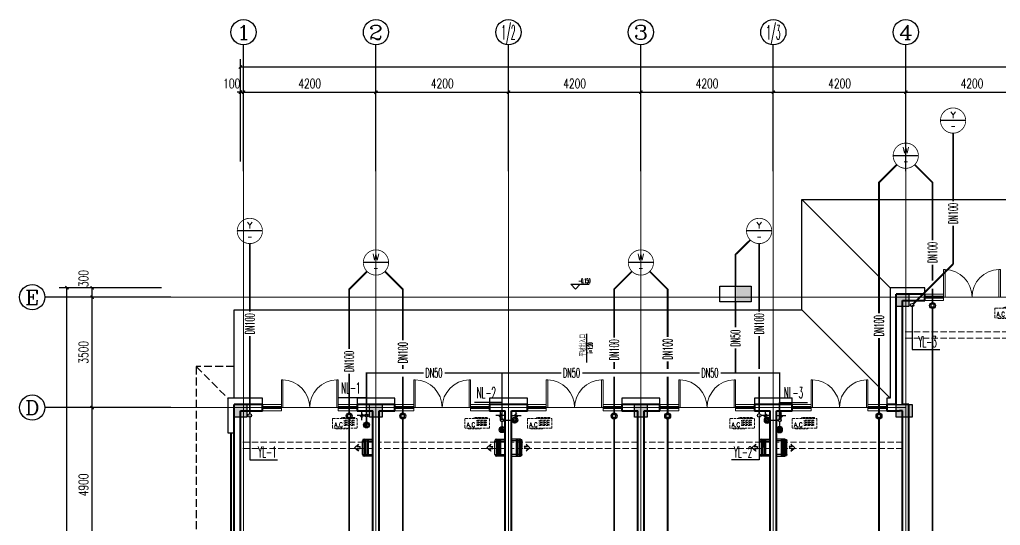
# Model space of a CAD drawing. Extents: x 1382187 to 1725648, y 860327 to 1571294.
# Drawn here: x 1477208 to 1508308, y 1147722 to 1163756 of the extents above; entities that cross this region are included whole.
import ezdxf
from ezdxf.enums import TextEntityAlignment as Align

# ---------------------------------------------------------------- set-up
doc = ezdxf.new("R2010")
doc.units = 0
doc.header["$LTSCALE"] = 1000
doc.header["$MEASUREMENT"] = 0
for name, pattern in [('ACAD_ISO10W100', [18.5, 12, -3, 0.5, -3]), ('DASH', [0.35, 0.25, -0.1]), ('DOTE', [2.42, 2, -0.2, 0.02, -0.2])]:
    doc.linetypes.add(name, pattern=pattern)
for name, color, linetype in [('A-AC', 8, 'Continuous'), ('A-EQPM-MECH', 191, 'Continuous'), ('AXIS', 3, 'Continuous'), ('AXIS_TEXT', 4, 'Continuous'), ('C-AXIS(轴号)', 3, 'Continuous'), ('C-AXIS-T(字)', 7, 'Continuous'), ('DIM_ELEV', 3, 'Continuous'), ('DIM_SYMB', 3, 'Continuous'), ('DIM_凝结', 3, 'Continuous'), ('DIM_雨水', 3, 'Continuous'), ('EQUIP_地漏', 7, 'Continuous'), ('EQUIP_污水', 7, 'Continuous'), ('PIPE-凝结', 150, 'N'), ('PIPE-污水', 2, 'W'), ('PIPE-雨水', 4, 'Y'), ('S-COLU-HATCH', 30, 'Continuous'), ('S-COLU-LINE1', 6, 'Continuous'), ('TEXT_凝结', 7, 'Continuous'), ('TEXT_污水', 7, 'Continuous'), ('TEXT_雨水', 4, 'Continuous'), ('TWT_雨水口', 4, 'Continuous'), ('VPIPE-凝结', 150, 'N'), ('VPIPE-雨水', 4, 'Y'), ('卫生间', 6, 'Continuous'), ('平面线脚', 30, 'Continuous'), ('机电标识类', 1, 'Continuous')]:
    doc.layers.add(name, color=color, linetype=linetype)
for name, color, linetype, lineweight in [('DOTE', 19, 'DOTE', 9), ('WALL', 9, 'Continuous', 40), ('WINDOW', 8, 'Continuous', 15), ('平面-看线', 45, 'Continuous', 15), ('平面-空调预留孔', 8, 'Continuous', 15), ('空调', 8, 'Continuous', 13)]:
    doc.layers.add(name, color=color, linetype=linetype, lineweight=lineweight)
doc.styles.add('_TCH_AXIS', font='COMPLEX', dxfattribs={"bigfont": 'GBCBIG'})
doc.styles.add('_TCH_DIM', font='SIMPLEX.shx', dxfattribs={"width": 0.6, "oblique": 10, "bigfont": 'hztxt.shx'})
doc.styles.add('_TCH_DIM_T3', font='SIMPLEX', dxfattribs={"width": 0.705882, "bigfont": 'GBCBIG'})
doc.styles.add('_TWT_CIRCLE', font='COMPLEX', dxfattribs={"width": 1.1, "height": 3.5, "bigfont": 'HZTXT'})
doc.styles.add('_TWT_PIPEDN', font='SIMPLEX.shx', dxfattribs={"width": 0.6, "oblique": 10, "height": 3, "bigfont": 'HZTXT.shx'})
doc.styles.add('_TWT_SERIAL', font='simplex.shx', dxfattribs={"width": 0.6, "oblique": 10, "height": 3.5, "bigfont": 'aadri.shx'})
doc.styles.add('COMPLEX', font='COMPLEX')
doc.styles.get("Standard").update_dxf_attribs({"font": 'gbenor.shx', "bigfont": 'gbcbig.shx'})
doc.linetypes.add('N', pattern='A,3,-0.2,["N",Standard,S=0.25,R=0,X=-0.1,Y=-0.115],-0.2', length=3.4)
doc.linetypes.add('W', pattern='A,3,-0.2,["W",Standard,S=0.25,R=0,X=-0.1,Y=-0.115],-0.2', length=3.4)
doc.linetypes.add('Y', pattern='A,2,-0.2,["Y",Standard,S=0.4,R=0,X=-0.1,Y=-0.115],-0.35', length=2.55)
doc.dimstyles.new('_TCH_ARCH&&100', dxfattribs={"dimtxt": 297.5, "dimasz": 100, "dimexe": 250, "dimexo": 300, "dimgap": 126.25, "dimtad": 1, "dimdec": 0, "dimzin": 0, "dimdsep": 46, "dimtxsty": '_TCH_DIM_T3', "dimblk": 'ARCHTICK', "dimcen": 0.09, "dimclrt": 7, "dimazin": 2, "dimtfac": 1, "dimtdec": 0, "dimtix": 1, "dimtmove": 2, "dimatfit": 3, "dimfxl": 0, "dimtolj": 1, "dimtzin": 0, "dimarcsym": 0})

# ---------------------------------------------------------------- blocks, each defined once
blk = doc.blocks.new('gsergvr')
at = {"layer": '平面-空调预留孔', "linetype": 'DASH', "ltscale": 0.3}
for p, q in [((34075, 17176), (34075, 17166)), ((34085, 17156), (34438, 17156)), ((34448, 17166), (34448, 17176))]:
    blk.add_line(p, q, dxfattribs=at)
blk.add_lwpolyline([(34729, 17176), (33989, 17176, -0.414214), (33969, 17196), (33969, 17466, -0.414214), (33989, 17486), (34729, 17486, -0.414214), (34749, 17466), (34749, 17196, -0.414214)], format="xyb", close=True, dxfattribs=at)
for points in [[(34679, 17515), (34260, 17515), (34260, 17500), (34679, 17500)], [(34658, 17428), (34343, 17428), (34343, 17399), (34658, 17399)], [(34658, 17362), (34343, 17362), (34343, 17333), (34658, 17333)], [(34658, 17296), (34343, 17296), (34343, 17267), (34658, 17267)]]:
    blk.add_lwpolyline(points, close=True, dxfattribs=at)
for centre, start, end in [((34085, 17166), 180, 270), ((34438, 17166), 270, 0)]:
    blk.add_arc(centre, 10, start, end, dxfattribs=at)
at = {"layer": '平面-空调预留孔', "linetype": 'DASH', "ltscale": 0.3, "style": '_TCH_DIM', "width": 0.705882}
blk.add_text('A.C', height=146.9, dxfattribs=at).set_placement((34028, 17216))
blk = doc.blocks.new('QER5Y5WE3')
for p, q in [((-194, 188), (-1, 388)), ((72, 389), (-156, 153)), ((321, -43), (-61, 326)), ((360, -17), (-29, 359)), ((389, 14), (0, 389)), ((72, 389), (387, 86)), ((236, 408), (404, 419)), ((326, 383), (236, 408)), ((326, 383), (253, 308)), ((372, 340), (299, 264)), ((399, 251), (372, 340)), ((399, 251), (404, 419)), ((194, -188), (-194, 188)), ((292, -73), (-90, 296)), ((387, 86), (159, -151)), ((388, 13), (194, -188)), ((297, 307), (253, 308)), ((299, 264), (297, 307))]:
    blk.add_line(p, q)
for centre, start, end in [((36, 352), 46.0154, 136.0154), ((351, 49), 316.0154, 46.0154)]:
    blk.add_arc(centre, 51.3, start, end)
blk = doc.blocks.new('GSDFD')
at = {"layer": '机电标识类', "color": 250, "linetype": 'DASH', "ltscale": 400}
for p, q in [((14683876, 6457939), (14683876, 6458239)), ((14683726, 6458089), (14684026, 6458089))]:
    blk.add_line(p, q, dxfattribs=at)
at = {"layer": '空调', "color": 1, "linetype": 'DASH'}
blk.add_circle((14683876, 6458089), 50, dxfattribs=at)
blk = doc.blocks.new('12431231')
at = {"layer": 'S-COLU-HATCH'}
h = blk.add_hatch(color=8, dxfattribs=at)
h.dxf.hatch_style = 1
h.paths.add_polyline_path([(-34000, 17600), (-33600, 17600), (-33600, 17200), (-34000, 17200)])
h = blk.add_hatch(color=8, dxfattribs=at)
h.dxf.hatch_style = 1
h.paths.add_polyline_path([(-55000, 14100), (-54600, 14100), (-54600, 13700), (-55000, 13700)])
h = blk.add_hatch(color=8, dxfattribs=at)
h.dxf.hatch_style = 1
h.paths.add_polyline_path([(-50700, 14100), (-50300, 14100), (-50300, 13700), (-50700, 13700)])
h = blk.add_hatch(color=8, dxfattribs=at)
h.dxf.hatch_style = 1
h.paths.add_polyline_path([(-42300, 14100), (-41900, 14100), (-41900, 13700), (-42300, 13700)])
h = blk.add_hatch(color=8, dxfattribs=at)
h.dxf.hatch_style = 1
h.paths.add_polyline_path([(-34000, 14100), (-33500, 14100), (-33500, 13700), (-34000, 13700)])
at = {"layer": 'S-COLU-LINE1', "color": 8}
for points in [[(-34000, 17600), (-33600, 17600), (-33600, 17200), (-34000, 17200)], [(-55000, 14100), (-54600, 14100), (-54600, 13700), (-55000, 13700)], [(-50700, 14100), (-50300, 14100), (-50300, 13700), (-50700, 13700)], [(-42300, 14100), (-41900, 14100), (-41900, 13700), (-42300, 13700)], [(-34000, 14100), (-33500, 14100), (-33500, 13700), (-34000, 13700)]]:
    blk.add_lwpolyline(points, close=True, dxfattribs=at)
blk = doc.blocks.new('_ArchTick')
at = {"color": 0, "linetype": 'ByBlock', "const_width": 0.4}
blk.add_lwpolyline([(-0.5, -0.5), (0.5, 0.5)], dxfattribs=at)
blk = doc.blocks.new('*D75')
at = {"layer": 'AXIS', "color": 0, "lineweight": -2}
for p, q in [((1484208, 1159256), (1484208, 1162506)), ((1484208, 1162256), (1539308, 1162256)), ((1539308, 1159256), (1539308, 1162506))]:
    blk.add_line(p, q, dxfattribs=at)
at = {"layer": 'Defpoints', "color": 0}
for p in [(1539308, 1162256), (1484208, 1158956), (1539308, 1158956)]:
    blk.add_point(p, dxfattribs=at)
at = {"layer": 'AXIS', "color": 0, "lineweight": -2, "xscale": 100, "yscale": 100, "zscale": 100, "rotation": 180}
blk.add_blockref('_ArchTick', (1484208, 1162256), dxfattribs=at)
at = {"layer": 'AXIS', "color": 0, "lineweight": -2, "xscale": 100, "yscale": 100, "zscale": 100}
blk.add_blockref('_ArchTick', (1539308, 1162256), dxfattribs=at)
at = {"layer": 'AXIS', "color": 7, "insert": (1511758, 1162531), "char_height": 297.5, "attachment_point": 5, "style": '_TCH_DIM_T3'}
blk.add_mtext('\\A1;55100', dxfattribs=at)
blk = doc.blocks.new('*D84')
at = {"layer": 'AXIS', "color": 0, "lineweight": -2}
for p, q in [((1505308, 1159256), (1505308, 1161706)), ((1509508, 1159256), (1509508, 1161706)), ((1505308, 1161456), (1509508, 1161456))]:
    blk.add_line(p, q, dxfattribs=at)
at = {"layer": 'Defpoints', "color": 0}
for p in [(1509508, 1161456), (1505308, 1158956), (1509508, 1158956)]:
    blk.add_point(p, dxfattribs=at)
at = {"layer": 'AXIS', "color": 0, "lineweight": -2, "xscale": 100, "yscale": 100, "zscale": 100, "rotation": 180}
blk.add_blockref('_ArchTick', (1505308, 1161456), dxfattribs=at)
at = {"layer": 'AXIS', "color": 0, "lineweight": -2, "xscale": 100, "yscale": 100, "zscale": 100}
blk.add_blockref('_ArchTick', (1509508, 1161456), dxfattribs=at)
at = {"layer": 'AXIS', "color": 7, "insert": (1507408, 1161731), "char_height": 297.5, "attachment_point": 5, "style": '_TCH_DIM_T3'}
blk.add_mtext('\\A1;4200', dxfattribs=at)
blk = doc.blocks.new('*D85')
at = {"layer": 'AXIS', "color": 0, "lineweight": -2}
for p, q in [((1501108, 1159256), (1501108, 1161706)), ((1505308, 1159256), (1505308, 1161706)), ((1501108, 1161456), (1505308, 1161456))]:
    blk.add_line(p, q, dxfattribs=at)
at = {"layer": 'Defpoints', "color": 0}
for p in [(1505308, 1161456), (1501108, 1158956), (1505308, 1158956)]:
    blk.add_point(p, dxfattribs=at)
at = {"layer": 'AXIS', "color": 0, "lineweight": -2, "xscale": 100, "yscale": 100, "zscale": 100, "rotation": 180}
blk.add_blockref('_ArchTick', (1501108, 1161456), dxfattribs=at)
at = {"layer": 'AXIS', "color": 0, "lineweight": -2, "xscale": 100, "yscale": 100, "zscale": 100}
blk.add_blockref('_ArchTick', (1505308, 1161456), dxfattribs=at)
at = {"layer": 'AXIS', "color": 7, "insert": (1503208, 1161731), "char_height": 297.5, "attachment_point": 5, "style": '_TCH_DIM_T3'}
blk.add_mtext('\\A1;4200', dxfattribs=at)
blk = doc.blocks.new('*D86')
at = {"layer": 'AXIS', "color": 0, "lineweight": -2}
for p, q in [((1496908, 1159256), (1496908, 1161706)), ((1501108, 1159256), (1501108, 1161706)), ((1496908, 1161456), (1501108, 1161456))]:
    blk.add_line(p, q, dxfattribs=at)
at = {"layer": 'Defpoints', "color": 0}
for p in [(1501108, 1161456), (1496908, 1158956), (1501108, 1158956)]:
    blk.add_point(p, dxfattribs=at)
at = {"layer": 'AXIS', "color": 0, "lineweight": -2, "xscale": 100, "yscale": 100, "zscale": 100, "rotation": 180}
blk.add_blockref('_ArchTick', (1496908, 1161456), dxfattribs=at)
at = {"layer": 'AXIS', "color": 0, "lineweight": -2, "xscale": 100, "yscale": 100, "zscale": 100}
blk.add_blockref('_ArchTick', (1501108, 1161456), dxfattribs=at)
at = {"layer": 'AXIS', "color": 7, "insert": (1499008, 1161731), "char_height": 297.5, "attachment_point": 5, "style": '_TCH_DIM_T3'}
blk.add_mtext('\\A1;4200', dxfattribs=at)
blk = doc.blocks.new('*D87')
at = {"layer": 'AXIS', "color": 0, "lineweight": -2}
for p, q in [((1492708, 1159256), (1492708, 1161706)), ((1496908, 1159256), (1496908, 1161706)), ((1492708, 1161456), (1496908, 1161456))]:
    blk.add_line(p, q, dxfattribs=at)
at = {"layer": 'Defpoints', "color": 0}
for p in [(1496908, 1161456), (1492708, 1158956), (1496908, 1158956)]:
    blk.add_point(p, dxfattribs=at)
at = {"layer": 'AXIS', "color": 0, "lineweight": -2, "xscale": 100, "yscale": 100, "zscale": 100, "rotation": 180}
blk.add_blockref('_ArchTick', (1492708, 1161456), dxfattribs=at)
at = {"layer": 'AXIS', "color": 0, "lineweight": -2, "xscale": 100, "yscale": 100, "zscale": 100}
blk.add_blockref('_ArchTick', (1496908, 1161456), dxfattribs=at)
at = {"layer": 'AXIS', "color": 7, "insert": (1494808, 1161731), "char_height": 297.5, "attachment_point": 5, "style": '_TCH_DIM_T3'}
blk.add_mtext('\\A1;4200', dxfattribs=at)
blk = doc.blocks.new('*D88')
at = {"layer": 'AXIS', "color": 0, "lineweight": -2}
for p, q in [((1488508, 1159256), (1488508, 1161706)), ((1492708, 1159256), (1492708, 1161706)), ((1488508, 1161456), (1492708, 1161456))]:
    blk.add_line(p, q, dxfattribs=at)
at = {"layer": 'Defpoints', "color": 0}
for p in [(1492708, 1161456), (1488508, 1158956), (1492708, 1158956)]:
    blk.add_point(p, dxfattribs=at)
at = {"layer": 'AXIS', "color": 0, "lineweight": -2, "xscale": 100, "yscale": 100, "zscale": 100, "rotation": 180}
blk.add_blockref('_ArchTick', (1488508, 1161456), dxfattribs=at)
at = {"layer": 'AXIS', "color": 0, "lineweight": -2, "xscale": 100, "yscale": 100, "zscale": 100}
blk.add_blockref('_ArchTick', (1492708, 1161456), dxfattribs=at)
at = {"layer": 'AXIS', "color": 7, "insert": (1490608, 1161731), "char_height": 297.5, "attachment_point": 5, "style": '_TCH_DIM_T3'}
blk.add_mtext('\\A1;4200', dxfattribs=at)
blk = doc.blocks.new('*D89')
at = {"layer": 'AXIS', "color": 0, "lineweight": -2}
for p, q in [((1484308, 1159256), (1484308, 1161706)), ((1488508, 1159256), (1488508, 1161706)), ((1484308, 1161456), (1488508, 1161456))]:
    blk.add_line(p, q, dxfattribs=at)
at = {"layer": 'Defpoints', "color": 0}
for p in [(1488508, 1161456), (1484308, 1158956), (1488508, 1158956)]:
    blk.add_point(p, dxfattribs=at)
at = {"layer": 'AXIS', "color": 0, "lineweight": -2, "xscale": 100, "yscale": 100, "zscale": 100, "rotation": 180}
blk.add_blockref('_ArchTick', (1484308, 1161456), dxfattribs=at)
at = {"layer": 'AXIS', "color": 0, "lineweight": -2, "xscale": 100, "yscale": 100, "zscale": 100}
blk.add_blockref('_ArchTick', (1488508, 1161456), dxfattribs=at)
at = {"layer": 'AXIS', "color": 7, "insert": (1486408, 1161731), "char_height": 297.5, "attachment_point": 5, "style": '_TCH_DIM_T3'}
blk.add_mtext('\\A1;4200', dxfattribs=at)
blk = doc.blocks.new('*D90')
at = {"layer": 'AXIS', "color": 0, "lineweight": -2}
for p, q in [((1484208, 1159256), (1484208, 1161706)), ((1484308, 1159256), (1484308, 1161706)), ((1484208, 1161456), (1484108, 1161456)), ((1484208, 1161456), (1484308, 1161456)), ((1484308, 1161456), (1484408, 1161456))]:
    blk.add_line(p, q, dxfattribs=at)
at = {"layer": 'Defpoints', "color": 0}
for p in [(1484308, 1161456), (1484208, 1158956), (1484308, 1158956)]:
    blk.add_point(p, dxfattribs=at)
at = {"layer": 'AXIS', "color": 0, "lineweight": -2, "xscale": 100, "yscale": 100, "zscale": 100}
blk.add_blockref('_ArchTick', (1484208, 1161456), dxfattribs=at)
at = {"layer": 'AXIS', "color": 0, "lineweight": -2, "xscale": 100, "yscale": 100, "zscale": 100, "rotation": 180}
blk.add_blockref('_ArchTick', (1484308, 1161456), dxfattribs=at)
at = {"layer": 'AXIS', "color": 7, "insert": (1483933, 1161731), "char_height": 297.5, "attachment_point": 5, "style": '_TCH_DIM_T3'}
blk.add_mtext('\\A1;100', dxfattribs=at)
blk = doc.blocks.new('*D91')
at = {"layer": 'AXIS', "color": 0, "lineweight": -2}
for p, q in [((1481708, 1155256), (1478458, 1155256)), ((1478708, 1137456), (1478708, 1155256)), ((1481708, 1137456), (1478458, 1137456))]:
    blk.add_line(p, q, dxfattribs=at)
at = {"layer": 'Defpoints', "color": 0}
for p in [(1478708, 1155256), (1482008, 1155256), (1482008, 1137456)]:
    blk.add_point(p, dxfattribs=at)
at = {"layer": 'AXIS', "color": 0, "lineweight": -2, "xscale": 100, "yscale": 100, "zscale": 100}
for p, rotation in [((1478708, 1155256), 90), ((1478708, 1137456), 270)]:
    blk.add_blockref('_ArchTick', p, dxfattribs=dict(at, rotation=rotation))
at = {"layer": 'AXIS', "color": 7, "insert": (1478433, 1146356), "char_height": 297.5, "attachment_point": 5, "rotation": 90, "style": '_TCH_DIM_T3'}
blk.add_mtext('\\A1;17800', dxfattribs=at)
blk = doc.blocks.new('*D92')
at = {"layer": 'AXIS', "color": 0, "lineweight": -2}
for p, q in [((1481708, 1155256), (1479258, 1155256)), ((1479508, 1154956), (1479508, 1155256)), ((1481708, 1154956), (1479258, 1154956))]:
    blk.add_line(p, q, dxfattribs=at)
at = {"layer": 'Defpoints', "color": 0}
for p in [(1479508, 1155256), (1482008, 1155256), (1482008, 1154956)]:
    blk.add_point(p, dxfattribs=at)
at = {"layer": 'AXIS', "color": 0, "lineweight": -2, "xscale": 100, "yscale": 100, "zscale": 100}
for p, rotation in [((1479508, 1155256), 90), ((1479508, 1154956), 270)]:
    blk.add_blockref('_ArchTick', p, dxfattribs=dict(at, rotation=rotation))
at = {"layer": 'AXIS', "color": 7, "insert": (1479233, 1155545), "char_height": 297.5, "attachment_point": 5, "rotation": 90, "style": '_TCH_DIM_T3'}
blk.add_mtext('\\A1;300', dxfattribs=at)
blk = doc.blocks.new('*D93')
at = {"layer": 'AXIS', "color": 0, "lineweight": -2}
for p, q in [((1481708, 1154956), (1479258, 1154956)), ((1479508, 1151456), (1479508, 1154956)), ((1481708, 1151456), (1479258, 1151456))]:
    blk.add_line(p, q, dxfattribs=at)
at = {"layer": 'Defpoints', "color": 0}
for p in [(1479508, 1154956), (1482008, 1154956), (1482008, 1151456)]:
    blk.add_point(p, dxfattribs=at)
at = {"layer": 'AXIS', "color": 0, "lineweight": -2, "xscale": 100, "yscale": 100, "zscale": 100}
for p, rotation in [((1479508, 1154956), 90), ((1479508, 1151456), 270)]:
    blk.add_blockref('_ArchTick', p, dxfattribs=dict(at, rotation=rotation))
at = {"layer": 'AXIS', "color": 7, "insert": (1479233, 1153206), "char_height": 297.5, "attachment_point": 5, "rotation": 90, "style": '_TCH_DIM_T3'}
blk.add_mtext('\\A1;3500', dxfattribs=at)
blk = doc.blocks.new('*D94')
at = {"layer": 'AXIS', "color": 0, "lineweight": -2}
for p, q in [((1481708, 1151456), (1479258, 1151456)), ((1479508, 1146556), (1479508, 1151456)), ((1481708, 1146556), (1479258, 1146556))]:
    blk.add_line(p, q, dxfattribs=at)
at = {"layer": 'Defpoints', "color": 0}
for p in [(1479508, 1151456), (1482008, 1151456), (1482008, 1146556)]:
    blk.add_point(p, dxfattribs=at)
at = {"layer": 'AXIS', "color": 0, "lineweight": -2, "xscale": 100, "yscale": 100, "zscale": 100}
for p, rotation in [((1479508, 1151456), 90), ((1479508, 1146556), 270)]:
    blk.add_blockref('_ArchTick', p, dxfattribs=dict(at, rotation=rotation))
at = {"layer": 'AXIS', "color": 7, "insert": (1479233, 1149006), "char_height": 297.5, "attachment_point": 5, "rotation": 90, "style": '_TCH_DIM_T3'}
blk.add_mtext('\\A1;4900', dxfattribs=at)
blk = doc.blocks.new('$TwtSys$00000141')
for p, q in [((-94, 8), (-10, 92)), ((-94, 8), (-10, 92)), ((-87, -35), (35, 87)), ((-87, -35), (35, 87)), ((-66, -66), (66, 66)), ((-66, -66), (66, 66)), ((-32, -87), (88, 33)), ((-32, -87), (88, 33)), ((11, -92), (92, -11)), ((11, -92), (92, -11))]:
    blk.add_line(p, q)
blk.add_circle((0, 0), 94)
blk.add_circle((0, 0), 94)
blk = doc.blocks.new('$TwtSys$00000136')
at = {"elevation": 0}
blk.add_lwpolyline([(-51, 45), (51, 45), (51, -49), (-51, -49)], close=True, dxfattribs=at)
blk.add_circle((0, 0, 0), 93.8)
blk = doc.blocks.new('$DorLib2D$00000002')
for p, q in [((-0.5, 0), (-0.5, 0.4875)), ((-0.475, 0.4875), (-0.5, 0.4875)), ((-0.475, 0), (-0.475, 0.4875)), ((0.475, 0), (0.475, 0.4875)), ((0.475, 0.4875), (0.5, 0.4875)), ((0.5, 0), (0.5, 0.4875)), ((-0.5, 0), (-0.475, 0)), ((0.5, 0), (0.475, 0))]:
    blk.add_line(p, q)
at = {"lineweight": 13}
for centre, start, end in [((-0.4875, 0), 0, 88.53072), ((0.4875, 0), 91.46928, 180)]:
    blk.add_arc(centre, 0.4875, start, end, dxfattribs=at)
blk = doc.blocks.new('$WINLIB2D$00000001')
at = {"color": 0}
for points in [[(-0.5, 0.5), (-0.5, -0.5)], [(-0.5, 0.5), (0.5, 0.5)], [(0.5, 0.167), (-0.5, 0.167)], [(0.5, -0.5), (0.5, 0.5)], [(0.5, -0.167), (-0.5, -0.167)], [(-0.5, -0.5), (0.5, -0.5)]]:
    blk.add_lwpolyline(points, dxfattribs=at)
blk = doc.blocks.new('_AXISO')
blk.add_circle((0, 0), 0.5)
at = {"layer": 'AXIS_TEXT', "style": 'COMPLEX', "width": 1.041667}
blk.add_attdef('A', text='', height=0.56, dxfattribs=at).set_placement((-0.25, -0.28), (0.25, -0.28), align=Align.FIT)
blk = doc.blocks.new('$TwtSys$00000424')
for p, q in [((-500, 250), (500, 250)), ((-500, -250), (-500, 250)), ((0, -250), (0, 250)), ((500, 250), (500, -250)), ((500, -250), (-500, -250))]:
    blk.add_line(p, q)
blk.add_solid([(0, 250), (500, 250), (0, -250), (500, -250)])

msp = doc.modelspace()

# ---------------------------------------------------------------- hatches: boundary and pattern name
at = {"layer": 'DIM_SYMB'}
msp.add_hatch(color=8, dxfattribs=at).paths.add_polyline_path([(1495192.6, 1153789.7), (1495192.6, 1153639.7), (1495172.6, 1153639.7)])
at = {"layer": 'PIPE-凝结'}
for points in [[(1488207.9, 1152556.1), (1488185.4, 1152556.1), (1488185.4, 1152578.6)], [(1488207.9, 1152556.1), (1488207.9, 1152578.6), (1488185.4, 1152578.6)], [(1501307.9, 1152556.1), (1501330.4, 1152556.1), (1501330.4, 1152578.6)], [(1501307.9, 1152556.1), (1501307.9, 1152578.6), (1501330.4, 1152578.6)]]:
    msp.add_hatch(color=256, dxfattribs=at).paths.add_polyline_path(points)
at = {"layer": 'PIPE-污水'}
for points in [[(1504458, 1158591.8), (1504438.6, 1158611.2), (1504430.5, 1158603.2)], [(1504458, 1158591.8), (1504430.5, 1158591.8), (1504430.5, 1158603.2)], [(1506157.7, 1158593.1), (1506177.1, 1158612.6), (1506185.2, 1158604.5)], [(1506157.7, 1158593.1), (1506185.2, 1158593.1), (1506185.2, 1158604.5)], [(1487658.2, 1155206.2), (1487638.8, 1155225.7), (1487630.7, 1155217.6)], [(1487658.2, 1155206.2), (1487630.7, 1155206.2), (1487630.7, 1155217.6)], [(1489357.7, 1155207.1), (1489377.1, 1155226.5), (1489385.2, 1155218.4)], [(1489357.7, 1155207.1), (1489385.2, 1155207.1), (1489385.2, 1155218.4)], [(1496058.2, 1155206.2), (1496038.8, 1155225.7), (1496030.7, 1155217.6)], [(1496058.2, 1155206.2), (1496030.7, 1155206.2), (1496030.7, 1155217.6)], [(1497757.7, 1155207.1), (1497777.1, 1155226.5), (1497785.2, 1155218.4)], [(1497757.7, 1155207.1), (1497785.2, 1155207.1), (1497785.2, 1155218.4)]]:
    msp.add_hatch(color=256, dxfattribs=at).paths.add_polyline_path(points)
at = {"layer": 'PIPE-雨水'}
for points in [[(1499907.9, 1156306.1), (1499888.6, 1156325.7), (1499880.4, 1156317.6)], [(1499907.9, 1156306.1), (1499880.4, 1156306.1), (1499880.4, 1156317.6)], [(1506807.9, 1156006.1), (1506827.4, 1155986.7), (1506835.4, 1155994.8)], [(1506807.9, 1156006.1), (1506835.4, 1156006.1), (1506835.4, 1155994.8)]]:
    msp.add_hatch(color=256, dxfattribs=at).paths.add_polyline_path(points)

# ---------------------------------------------------------------- linework, layer by layer
at = {"layer": 'A-EQPM-MECH', "color": 8}
for points in [[(1484007.9, 1151756.1), (1484007.9, 1154556.1), (1502007.9, 1154556.1), (1502007.9, 1158056.1), (1539007.9, 1158056.1), (1539007.9, 1155256.1)], [(1502007.9, 1158056.1), (1504807.9, 1155256.1)], [(1502007.9, 1154556.1), (1504807.9, 1151756.1)]]:
    msp.add_lwpolyline(points, dxfattribs=at)
at = {"layer": 'C-AXIS(轴号)'}
for p, q in [((1484307.9, 1158956.1), (1484307.9, 1162956.1)), ((1488507.9, 1158956.1), (1488507.9, 1162956.1)), ((1492707.9, 1158956.1), (1492707.9, 1162956.1)), ((1496907.9, 1158956.1), (1496907.9, 1162956.1)), ((1501107.9, 1158956.1), (1501107.9, 1162956.1)), ((1505307.9, 1158956.1), (1505307.9, 1162956.1)), ((1482007.9, 1154956.1), (1478007.9, 1154956.1)), ((1482007.9, 1151456.1), (1478007.9, 1151456.1))]:
    msp.add_line(p, q, dxfattribs=at)
at = {"layer": 'DIM_ELEV', "color": 8}
for p, q in [((1494833.9, 1155214.4), (1494683.9, 1155364.4)), ((1494683.9, 1155364.4), (1495268.5, 1155364.4)), ((1494833.9, 1155214.4), (1494983.9, 1155364.4))]:
    msp.add_line(p, q, dxfattribs=at)
at = {"layer": 'DIM_SYMB', "color": 8}
msp.add_lwpolyline([(1495192.6, 1152881.6), (1495192.6, 1153789.7)], dxfattribs=at)
at = {"layer": 'DIM_凝结'}
for p, q in [((1488207.9, 1151766.6), (1487334.2, 1151766.6)), ((1488207.9, 1151206.1), (1488207.9, 1151766.6)), ((1492507.9, 1151616.6), (1491629.9, 1151616.6)), ((1492507.9, 1151056.1), (1492507.9, 1151616.6)), ((1501307.9, 1151056.1), (1501307.9, 1151616.6)), ((1501307.9, 1151616.6), (1502195.9, 1151616.6))]:
    msp.add_line(p, q, dxfattribs=at)
at = {"layer": 'DIM_雨水'}
for p, q in [((1507207.9, 1160556.1), (1506407.9, 1160556.1)), ((1505707.9, 1159442), (1504907.9, 1159442)), ((1484907.9, 1157056.1), (1484107.9, 1157056.1)), ((1501057.9, 1157056.1), (1500257.9, 1157056.1)), ((1488907.9, 1156056.1), (1488107.9, 1156056.1)), ((1497307.9, 1156056.1), (1496507.9, 1156056.1)), ((1505507.9, 1154706.1), (1505507.9, 1153299.3)), ((1505507.9, 1153299.3), (1506383.8, 1153299.3)), ((1484507.9, 1151206.1), (1484507.9, 1149799.3)), ((1500657.9, 1151206.1), (1500657.9, 1149799.3)), ((1484507.9, 1149799.3), (1485383.8, 1149799.3)), ((1500657.9, 1149799.3), (1499785.6, 1149799.3))]:
    msp.add_line(p, q, dxfattribs=at)
at = {"layer": 'DIM_雨水', "const_width": 25}
for points in [[(1507207.9, 1160556.1, 1), (1506407.9, 1160556.1, 1)], [(1505707.9, 1159442, 1), (1504907.9, 1159442, 1)], [(1484907.9, 1157056.1, 1), (1484107.9, 1157056.1, 1)], [(1501057.9, 1157056.1, 1), (1500257.9, 1157056.1, 1)], [(1488907.9, 1156056.1, 1), (1488107.9, 1156056.1, 1)], [(1497307.9, 1156056.1, 1), (1496507.9, 1156056.1, 1)]]:
    msp.add_lwpolyline(points, format="xyb", close=True, dxfattribs=at)
at = {"layer": 'DOTE', "linetype": 'ACAD_ISO10W100', "ltscale": 100}
for p, q in [((1484307.9, 1158956.1), (1484307.9, 1132756.1)), ((1488507.9, 1158956.1), (1488507.9, 1132756.1)), ((1492707.9, 1158956.1), (1492707.9, 1132756.1)), ((1496907.9, 1158956.1), (1496907.9, 1132756.1)), ((1501107.9, 1158956.1), (1501107.9, 1132756.1)), ((1505307.9, 1158956.1), (1505307.9, 1132756.1)), ((1540423.3, 1154956.1), (1482007.9, 1154956.1)), ((1505307.9, 1151456.1), (1482007.9, 1151456.1))]:
    msp.add_line(p, q, dxfattribs=at)
at = {"layer": 'PIPE-凝结', "const_width": 45}
for points in [[(1499907.9, 1154806.1), (1499907.9, 1153997.8)], [(1499907.9, 1153333.9), (1499907.9, 1152556.1)], [(1488208.3, 1151205.6), (1488207.9, 1152556.1)], [(1488207.9, 1152556.1), (1490023.4, 1152556.1)], [(1490687.4, 1152556.1), (1492507.9, 1152556.1)], [(1492507.9, 1151106.1), (1492507.9, 1152556.1)], [(1492507.9, 1152556.1), (1494388, 1152556.1)], [(1495052, 1152556.1), (1498775.8, 1152556.1)], [(1499439.7, 1152556.1), (1499907.9, 1152556.1)], [(1499907.9, 1152556.1), (1501307.9, 1152556.1)], [(1501307.9, 1151106.1), (1501307.9, 1152556.1)], [(1488207.9, 1151156.1), (1488207.9, 1151000.1)], [(1492507.9, 1151006.1), (1492507.9, 1150850.1)], [(1492557.9, 1151056.1), (1492813.9, 1151056.1)], [(1501257.9, 1151056.1), (1501001.9, 1151056.1)], [(1501307.9, 1151006.1), (1501307.9, 1150850.1)]]:
    msp.add_lwpolyline(points, dxfattribs=at)
at = {"layer": 'PIPE-污水', "const_width": 55}
for points in [[(1505025.3, 1159159), (1504458, 1158591.8)], [(1505591.2, 1159159.6), (1506157.7, 1158593.1)], [(1504458.1, 1154439.9), (1504458, 1158591.8)], [(1506157.7, 1156761.9), (1506157.7, 1158593.1)], [(1506157.7, 1155483.3), (1506157.7, 1155988.2)], [(1488225.3, 1155773.2), (1487658.2, 1155206.2)], [(1488791.2, 1155773.8), (1489357.7, 1155207.1)], [(1496625.3, 1155773.2), (1496058.2, 1155206.2)], [(1497191.2, 1155773.8), (1497757.7, 1155207.1)], [(1487658.2, 1153308.7), (1487658.2, 1155206.2)], [(1489357.7, 1153584.7), (1489357.7, 1155207.1)], [(1496058.2, 1153675.1), (1496058.2, 1155206.2)], [(1497757.7, 1153698), (1497757.7, 1155207.1)], [(1506157.7, 1154783.7), (1506157.7, 1155228.3)], [(1506157.7, 1139655.8), (1506157.7, 1154596.2)], [(1504458.1, 1151283.7), (1504458.1, 1153666.2)], [(1496058.2, 1152678.6), (1496058.2, 1152901.4)], [(1497757.7, 1152678.6), (1497757.7, 1152924.3)], [(1489357.7, 1152678.6), (1489357.7, 1152811)], [(1487658.2, 1151283.7), (1487658.2, 1152535)], [(1489357.7, 1151283.7), (1489357.7, 1152433.6)], [(1496058.2, 1151283.7), (1496058.2, 1152433.6)], [(1497757.7, 1151283.7), (1497757.7, 1152433.6)], [(1487658.2, 1139655.8), (1487658.2, 1151096.2)], [(1489357.7, 1139655.8), (1489357.7, 1151096.2)], [(1496058.2, 1139655.8), (1496058.2, 1151096.2)], [(1497757.7, 1139655.8), (1497757.7, 1151096.2)], [(1504458.2, 1139655.8), (1504458.1, 1151096.2)]]:
    msp.add_lwpolyline(points, dxfattribs=at)
at = {"layer": 'PIPE-雨水', "const_width": 55}
for points in [[(1506807.9, 1157999), (1506807.9, 1160156.1)], [(1506807.9, 1156006.1), (1506807.9, 1157225.3)], [(1484507.9, 1154499), (1484507.9, 1156656.1)], [(1500377.5, 1156770.9), (1499907.9, 1156306.1)], [(1500657.9, 1154499), (1500657.9, 1156656.1)], [(1499907.9, 1155306.1), (1499907.9, 1156306.1)], [(1505546.8, 1154745), (1506807.9, 1156006.1)], [(1484507.9, 1151261.1), (1484507.9, 1153725.3)], [(1500657.9, 1152678.6), (1500657.9, 1153725.3)], [(1500657.9, 1151261.1), (1500657.9, 1152433.6)]]:
    msp.add_lwpolyline(points, dxfattribs=at)
at = {"layer": 'VPIPE-凝结'}
for centre in [(1488207.9, 1151206.1), (1492507.9, 1151056.1), (1501307.9, 1151056.1)]:
    msp.add_circle(centre, 50, dxfattribs=at)
at = {"layer": 'VPIPE-雨水'}
for centre in [(1505507.9, 1154706.1), (1484507.9, 1151206.1), (1500657.9, 1151206.1)]:
    msp.add_circle(centre, 55, dxfattribs=at)
at = {"layer": 'WALL', "color": 8}
for p, q in [((1505007.9, 1151556.1), (1505007.9, 1155056.1)), ((1505907.9, 1155056.1), (1505007.9, 1155056.1)), ((1505907.9, 1154856.1), (1505907.9, 1155056.1)), ((1505207.9, 1151556.1), (1505207.9, 1154856.1)), ((1505207.9, 1154856.1), (1505907.9, 1154856.1)), ((1484007.9, 1138456.1), (1484007.9, 1151556.1)), ((1484907.9, 1151556.1), (1484007.9, 1151556.1)), ((1484207.9, 1138656.1), (1484207.9, 1151356.1)), ((1484207.9, 1151356.1), (1484907.9, 1151356.1)), ((1484907.9, 1151356.1), (1484907.9, 1151556.1)), ((1488507.9, 1151556.1), (1487907.9, 1151556.1)), ((1487907.9, 1151556.1), (1487907.9, 1151356.1)), ((1487907.9, 1151356.1), (1488407.9, 1151356.1)), ((1488407.9, 1138656.1), (1488407.9, 1151356.1)), ((1489107.9, 1151556.1), (1488507.9, 1151556.1)), ((1488607.9, 1138656.1), (1488607.9, 1151356.1)), ((1488607.9, 1151356.1), (1489107.9, 1151356.1)), ((1489107.9, 1151356.1), (1489107.9, 1151556.1)), ((1492707.9, 1151556.1), (1492107.9, 1151556.1)), ((1492107.9, 1151556.1), (1492107.9, 1151356.1)), ((1492107.9, 1151356.1), (1492607.9, 1151356.1)), ((1492607.9, 1138656.1), (1492607.9, 1151356.1)), ((1493307.9, 1151556.1), (1492707.9, 1151556.1)), ((1492807.9, 1138656.1), (1492807.9, 1151356.1)), ((1492807.9, 1151356.1), (1493307.9, 1151356.1)), ((1493307.9, 1151356.1), (1493307.9, 1151556.1)), ((1496907.9, 1151556.1), (1496307.9, 1151556.1)), ((1496307.9, 1151556.1), (1496307.9, 1151356.1)), ((1496307.9, 1151356.1), (1496807.9, 1151356.1)), ((1496807.9, 1138656.1), (1496807.9, 1151356.1)), ((1497507.9, 1151556.1), (1496907.9, 1151556.1)), ((1497007.9, 1138656.1), (1497007.9, 1151356.1)), ((1497007.9, 1151356.1), (1497507.9, 1151356.1)), ((1497507.9, 1151356.1), (1497507.9, 1151556.1)), ((1501107.9, 1151556.1), (1500507.9, 1151556.1)), ((1500507.9, 1151556.1), (1500507.9, 1151356.1)), ((1500507.9, 1151356.1), (1501007.9, 1151356.1)), ((1501007.9, 1138656.1), (1501007.9, 1151356.1)), ((1501707.9, 1151556.1), (1501107.9, 1151556.1)), ((1501207.9, 1138656.1), (1501207.9, 1151356.1)), ((1501207.9, 1151356.1), (1501707.9, 1151356.1)), ((1501707.9, 1151356.1), (1501707.9, 1151556.1)), ((1505007.9, 1151556.1), (1504707.9, 1151556.1)), ((1504707.9, 1151556.1), (1504707.9, 1151356.1)), ((1504707.9, 1151356.1), (1505107.9, 1151356.1)), ((1505207.9, 1151356.1), (1505107.9, 1151356.1)), ((1505407.9, 1151556.1), (1505207.9, 1151556.1)), ((1505207.9, 1138656.1), (1505207.9, 1151356.1)), ((1505407.9, 1138656.1), (1505407.9, 1151556.1))]:
    msp.add_line(p, q, dxfattribs=at)
msp.add_lwpolyline([(1483907.9, 1150656.1), (1483907.9, 1138356.1), (1484907.9, 1138356.1), (1484907.9, 1138456.1)], dxfattribs=at)
at = {"layer": '卫生间', "color": 8, "linetype": 'DASH'}
for points in [[(1484007.9, 1152756.1), (1482807.9, 1152756.1), (1482807.9, 1137256.1), (1515007.9, 1137256.1), (1515007.9, 1142656.1), (1521607.9, 1142656.1), (1521607.9, 1136256.1), (1523707.9, 1136256.1)], [(1482807.9, 1152756.1), (1483807.9, 1151756.1)]]:
    msp.add_lwpolyline(points, dxfattribs=at)
at = {"layer": '平面-看线', "color": 8, "linetype": 'DASH', "ltscale": 0.8}
for points in [[(1509407.9, 1153856.6), (1505207.9, 1153856.6)], [(1509407.9, 1153656.6), (1505207.9, 1153656.6)], [(1488407.9, 1150356.6), (1484207.9, 1150356.6)], [(1488407.9, 1150156.6), (1484207.9, 1150156.6)], [(1492607.9, 1150356.6), (1488607.9, 1150356.6)], [(1492607.9, 1150156.6), (1488607.9, 1150156.6)], [(1496807.9, 1150356.6), (1492807.9, 1150356.6)], [(1496807.9, 1150156.6), (1492807.9, 1150156.6)], [(1501007.9, 1150356.6), (1497007.9, 1150356.6)], [(1501007.9, 1150156.6), (1497007.9, 1150156.6)], [(1505207.9, 1150356.6), (1501207.9, 1150356.6)], [(1505207.9, 1150156.6), (1501207.9, 1150156.6)]]:
    msp.add_lwpolyline(points, dxfattribs=at)
at = {"layer": '平面线脚', "color": 8}
for points in [[(1505907.9, 1155056.1), (1505907.9, 1155256.1), (1504807.9, 1155256.1), (1504807.9, 1151756.1), (1504707.9, 1151756.1), (1504707.9, 1151556.1)], [(1484907.9, 1151556.1), (1484907.9, 1151756.1), (1483807.9, 1151756.1), (1483807.9, 1150656.1), (1484007.9, 1150656.1)], [(1489107.9, 1151556.1), (1489107.9, 1151756.1), (1487907.9, 1151756.1), (1487907.9, 1151556.1)], [(1493307.9, 1151556.1), (1493307.9, 1151756.1), (1492107.9, 1151756.1), (1492107.9, 1151556.1)], [(1497507.9, 1151556.1), (1497507.9, 1151756.1), (1496307.9, 1151756.1), (1496307.9, 1151556.1)], [(1501707.9, 1151556.1), (1501707.9, 1151756.1), (1500507.9, 1151756.1), (1500507.9, 1151556.1)]]:
    msp.add_lwpolyline(points, dxfattribs=at)

# ---------------------------------------------------------------- block references
at = {"color": 8, "xscale": -1}
for p in [(16171934.6, -5306883.8), (16176334.6, -5306883.8), (16184734.6, -5306883.8)]:
    msp.add_blockref('GSDFD', p, dxfattribs=at)
at = {"color": 8}
for p in [(-13190918.7, -5306883.8), (-13182518.7, -5306883.8)]:
    msp.add_blockref('GSDFD', p, dxfattribs=at)
at = {"layer": 'A-AC', "color": 8, "linetype": 'ByBlock', "rotation": 133.9846063388433}
for p in [(1488407.9, 1150186.1), (1492607.9, 1150186.1), (1501007.9, 1150186.1)]:
    msp.add_blockref('QER5Y5WE3', p, dxfattribs=at)
at = {"layer": 'A-AC', "color": 8, "linetype": 'ByBlock', "xscale": -1, "rotation": 226.0153936611567}
for p in [(1492807.9, 1150186.1), (1501207.9, 1150186.1)]:
    msp.add_blockref('QER5Y5WE3', p, dxfattribs=at)
at = {"layer": 'C-AXIS(轴号)'}
ref = msp.add_blockref('_AXISO', (1484307.9, 1163356.1), dxfattribs=dict(at, xscale=800, yscale=800, zscale=800))
ref.add_attrib('A', '1', dxfattribs={"layer": 'C-AXIS-T(字)', "height": 452.5, "style": '_TCH_AXIS', "width": 2.333333}).set_placement((1484081.7, 1163129.9), (1484534.2, 1163129.9), align=Align.FIT)
ref = msp.add_blockref('_AXISO', (1488507.9, 1163356.1), dxfattribs=dict(at, xscale=800, yscale=800, zscale=800))
ref.add_attrib('A', '2', dxfattribs={"layer": 'C-AXIS-T(字)', "height": 452.5, "style": '_TCH_AXIS', "width": 1.5}).set_placement((1488281.7, 1163129.9), (1488734.2, 1163129.9), align=Align.FIT)
ref = msp.add_blockref('_AXISO', (1492707.9, 1163356.1), dxfattribs=dict(at, xscale=800, yscale=800, zscale=800))
ref.add_attrib('A', '1/2', dxfattribs={"layer": 'C-AXIS-T(字)', "height": 452.55, "style": '_TCH_AXIS', "width": 0.411765}).set_placement((1492481.7, 1163129.9), (1492934.2, 1163129.9), align=Align.FIT)
ref = msp.add_blockref('_AXISO', (1496907.9, 1163356.1), dxfattribs=dict(at, xscale=800, yscale=800, zscale=800))
ref.add_attrib('A', '3', dxfattribs={"layer": 'C-AXIS-T(字)', "height": 452.5, "style": '_TCH_AXIS', "width": 1.5}).set_placement((1496681.7, 1163129.9), (1497134.2, 1163129.9), align=Align.FIT)
ref = msp.add_blockref('_AXISO', (1501107.9, 1163356.1), dxfattribs=dict(at, xscale=800, yscale=800, zscale=800))
ref.add_attrib('A', '1/3', dxfattribs={"layer": 'C-AXIS-T(字)', "height": 452.55, "style": '_TCH_AXIS', "width": 0.411765}).set_placement((1500881.7, 1163129.9), (1501334.2, 1163129.9), align=Align.FIT)
ref = msp.add_blockref('_AXISO', (1505307.9, 1163356.1), dxfattribs=dict(at, xscale=800, yscale=800, zscale=800))
ref.add_attrib('A', '4', dxfattribs={"layer": 'C-AXIS-T(字)', "height": 452.5, "style": '_TCH_AXIS', "width": 1.3125}).set_placement((1505081.7, 1163129.9), (1505534.2, 1163129.9), align=Align.FIT)
ref = msp.add_blockref('_AXISO', (1477607.9, 1154956.1), dxfattribs=dict(at, xscale=800, yscale=800, zscale=800))
ref.add_attrib('A', 'E', dxfattribs={"layer": 'C-AXIS-T(字)', "height": 452.5, "style": '_TCH_AXIS', "width": 1.3125}).set_placement((1477381.7, 1154729.9), (1477834.2, 1154729.9), align=Align.FIT)
ref = msp.add_blockref('_AXISO', (1477607.9, 1151456.1), dxfattribs=dict(at, xscale=800, yscale=800, zscale=800))
ref.add_attrib('A', 'D', dxfattribs={"layer": 'C-AXIS-T(字)', "height": 452.5, "style": '_TCH_AXIS', "width": 1.235294}).set_placement((1477381.7, 1151229.9), (1477834.2, 1151229.9), align=Align.FIT)
at = {"layer": 'EQUIP_地漏', "rotation": 90}
for p in [(1492907.9, 1151056.1), (1488207.9, 1150906.1), (1492507.9, 1150756.1)]:
    msp.add_blockref('$TwtSys$00000141', p, dxfattribs=at)
at = {"layer": 'EQUIP_地漏', "yscale": -1, "rotation": 89.99999999993992}
for p in [(1500907.9, 1151056.1), (1501307.9, 1150756.1)]:
    msp.add_blockref('$TwtSys$00000141', p, dxfattribs=at)
at = {"layer": 'EQUIP_污水', "rotation": 270}
for p in [(1506157.7, 1154689.9), (1487658.2, 1151189.9), (1489357.7, 1151189.9), (1496058.2, 1151189.9), (1497757.7, 1151189.9), (1504458.1, 1151189.9)]:
    msp.add_blockref('$TwtSys$00000136', p, dxfattribs=at)
at = {"layer": 'S-COLU-LINE1', "color": 8}
msp.add_blockref('12431231', (1539007.9, 1137456.1), dxfattribs=at)
at = {"layer": 'TWT_雨水口'}
msp.add_blockref('$TwtSys$00000424', (1499907.9, 1155056.1), dxfattribs=at)
at = {"layer": 'WINDOW'}
for name, p, xscale, yscale, zscale in [('$DorLib2D$00000002', (1507407.9, 1154956.1), 1800, 1800, 1800), ('$WINLIB2D$00000001', (1506207.9, 1154956.1), 600, -200, 600)]:
    msp.add_blockref(name, p, dxfattribs=dict(at, xscale=xscale, yscale=yscale, zscale=zscale))
for name, p, xscale, yscale, zscale, rotation in [('$DorLib2D$00000002', (1486407.9, 1151456.1), -1800, -1800, -1800, 179.9999999999697), ('$DorLib2D$00000002', (1490607.9, 1151456.1), -1800, -1800, -1800, 179.9999999999682), ('$DorLib2D$00000002', (1494807.9, 1151456.1), -1800, -1800, -1800, 179.9999999999714), ('$DorLib2D$00000002', (1499007.9, 1151456.1), -1800, -1800, -1800, 179.9999999999682), ('$DorLib2D$00000002', (1503207.9, 1151456.1), -1800, -1800, -1800, 179.9999999999666), ('$WINLIB2D$00000001', (1485207.9, 1151456.1), -600, 200, -600, 179.9999999999697), ('$WINLIB2D$00000001', (1487607.9, 1151456.1), -600, 200, -600, 179.9999999999697), ('$WINLIB2D$00000001', (1489407.9, 1151456.1), -600, 200, -600, 179.9999999999682), ('$WINLIB2D$00000001', (1491807.9, 1151456.1), -600, 200, -600, 179.9999999999682), ('$WINLIB2D$00000001', (1493607.9, 1151456.1), -600, 200, -600, 179.9999999999714), ('$WINLIB2D$00000001', (1496007.9, 1151456.1), -600, 200, -600, 179.9999999999714), ('$WINLIB2D$00000001', (1497807.9, 1151456.1), -600, 200, -600, 179.9999999999682), ('$WINLIB2D$00000001', (1500207.9, 1151456.1), -600, 200, -600, 179.9999999999682), ('$WINLIB2D$00000001', (1502007.9, 1151456.1), -600, 200, -600, 179.9999999999666), ('$WINLIB2D$00000001', (1504407.9, 1151456.1), -600, 200, -600, 179.9999999999666)]:
    msp.add_blockref(name, p, dxfattribs=dict(at, xscale=xscale, yscale=yscale, zscale=zscale, rotation=rotation))
at = {"layer": '平面-空调预留孔', "color": 8}
for p in [(1474159.4, 1137124.9), (1453159.4, 1133624.9), (1457359.4, 1133624.9), (1459339.4, 1133624.9), (1465759.4, 1133624.9), (1467739.4, 1133624.9)]:
    msp.add_blockref('gsergvr', p, dxfattribs=at)

# ---------------------------------------------------------------- texts
at = {"layer": 'DIM_ELEV', "color": 8, "style": '_TCH_DIM', "width": 0.423529}
msp.add_text('-0.150', height=148.75, dxfattribs=at).set_placement((1494928.5, 1155399.4))
at = {"layer": 'DIM_SYMB', "color": 8, "style": '_TCH_DIM'}
for s, height, width, p in [('平坡出入口', 175, 0.6, (1495161.7, 1153078.9)), ('i=1:20', 148.75, 0.423529, (1495376.3, 1153179.6))]:
    msp.add_text(s, height=height, rotation=90, dxfattribs=dict(at, width=width)).set_placement(p)
at = {"layer": 'DIM_凝结', "color": 7, "style": '_TWT_SERIAL', "width": 0.48}
for s, p in [('NL-1', (1487404.2, 1151906.6)), ('NL-2', (1491699.9, 1151756.6)), ('NL-3', (1501440.2, 1151756.6))]:
    msp.add_text(s, height=350, dxfattribs=at).set_placement(p)
at = {"layer": 'DIM_雨水', "color": 7, "style": '_TWT_CIRCLE'}
for s, height, p, p2 in [('Y', 203.9, (1506722.5, 1160630.9), (1506893.4, 1160630.9)), ('W', 197, (1505204.8, 1159517.8), (1505411.1, 1159517.8)), ('Y', 203.9, (1484422.5, 1157130.9), (1484593.4, 1157130.9)), ('Y', 203.9, (1500572.5, 1157130.9), (1500743.4, 1157130.9)), ('W', 197, (1488404.8, 1156131.9), (1488611.1, 1156131.9)), ('W', 197, (1496804.8, 1156131.9), (1497011.1, 1156131.9))]:
    msp.add_text(s, height=height, dxfattribs=at).set_placement(p, p2, align=Align.FIT)
at = {"layer": 'DIM_雨水', "color": 7, "style": '_TWT_CIRCLE', "width": 0.777778}
for p, p2 in [((1506732.1, 1160274.9), (1506883.8, 1160274.9)), ((1505232.1, 1159160.7), (1505383.8, 1159160.7)), ((1484432.1, 1156774.9), (1484583.8, 1156774.9)), ((1500582.1, 1156774.9), (1500733.8, 1156774.9)), ((1488432.1, 1155774.9), (1488583.8, 1155774.9)), ((1496832.1, 1155774.9), (1496983.8, 1155774.9))]:
    msp.add_text('-', height=207, dxfattribs=at).set_placement(p, p2, align=Align.FIT)
at = {"layer": 'DIM_雨水', "color": 7, "style": '_TWT_SERIAL', "width": 0.48}
for s, p in [('YL-3', (1505705.8, 1153369.3)), ('YL-1', (1484769.8, 1149869.3)), ('YL-2', (1499855.6, 1149869.3))]:
    msp.add_text(s, height=350, dxfattribs=at).set_placement(p)
at = {"layer": 'TEXT_凝结', "style": '_TWT_PIPEDN', "width": 0.48}
msp.add_text('DN50', height=300, rotation=90, dxfattribs=at).set_placement((1500057.9, 1153383.9))
for p in [(1490073.4, 1152406.1), (1494438, 1152406.1), (1498825.8, 1152406.1)]:
    msp.add_text('DN50', height=300, dxfattribs=at).set_placement(p)
at = {"layer": 'TEXT_污水', "style": '_TWT_PIPEDN', "width": 0.48}
for p in [(1506307.7, 1156038.2), (1504608.2, 1153716.2), (1496208.2, 1152951.4), (1497907.7, 1152974.3), (1487808.2, 1152585), (1489507.7, 1152861)]:
    msp.add_text('DN100', height=300, rotation=90, dxfattribs=at).set_placement(p)
at = {"layer": 'TEXT_雨水', "color": 0, "style": '_TWT_PIPEDN', "width": 0.48}
for p in [(1506957.9, 1157275.3), (1484657.9, 1153775.3), (1500807.9, 1153775.3)]:
    msp.add_text('DN100', height=300, rotation=90, dxfattribs=at).set_placement(p)

# ---------------------------------------------------------------- dimensions: what is measured, and where the dimension line sits
at = {"layer": 'AXIS'}
for p1, p2, distance, picture, middle in [((1484207.9, 1158956.1), (1539307.9, 1158956.1), 3300, '*D75', (1511757.9, 1162531.1)), ((1484307.9, 1158956.1), (1488507.9, 1158956.1), 2500, '*D89', (1486407.9, 1161731.1)), ((1488507.9, 1158956.1), (1492707.9, 1158956.1), 2500, '*D88', (1490607.9, 1161731.1)), ((1492707.9, 1158956.1), (1496907.9, 1158956.1), 2500, '*D87', (1494807.9, 1161731.1)), ((1496907.9, 1158956.1), (1501107.9, 1158956.1), 2500, '*D86', (1499007.9, 1161731.1)), ((1501107.9, 1158956.1), (1505307.9, 1158956.1), 2500, '*D85', (1503207.9, 1161731.1)), ((1505307.9, 1158956.1), (1509507.9, 1158956.1), 2500, '*D84', (1507407.9, 1161731.1)), ((1482007.9, 1137456.1), (1482007.9, 1155256.1), 3300, '*D91', (1478432.9, 1146356.1)), ((1482007.9, 1151456.1), (1482007.9, 1154956.1), 2500, '*D93', (1479232.9, 1153206.1)), ((1482007.9, 1146556.1), (1482007.9, 1151456.1), 2500, '*D94', (1479232.9, 1149006.1))]:
    dim = msp.add_aligned_dim(p1=p1, p2=p2, distance=distance, dimstyle='_TCH_ARCH&&100', dxfattribs=at)
    dim.commit()
    dim.dimension.update_dxf_attribs({"geometry": picture, "text_midpoint": middle})
for base, p1, p2, angle, picture, middle in [((1484307.9, 1161456.1), (1484207.9, 1158956.1), (1484307.9, 1158956.1), 0, '*D90', (1483932.9, 1161731.1)), ((1479507.9, 1155256.1), (1482007.9, 1154956.1), (1482007.9, 1155256.1), 90, '*D92', (1479232.9, 1155545.1))]:
    dim = msp.add_linear_dim(base=base, p1=p1, p2=p2, angle=angle, dimstyle='_TCH_ARCH&&100', dxfattribs=at)
    dim.commit()
    dim.dimension.update_dxf_attribs({"geometry": picture, "text_midpoint": middle, "dimtype": 129})

doc.saveas('drawing.dxf')
